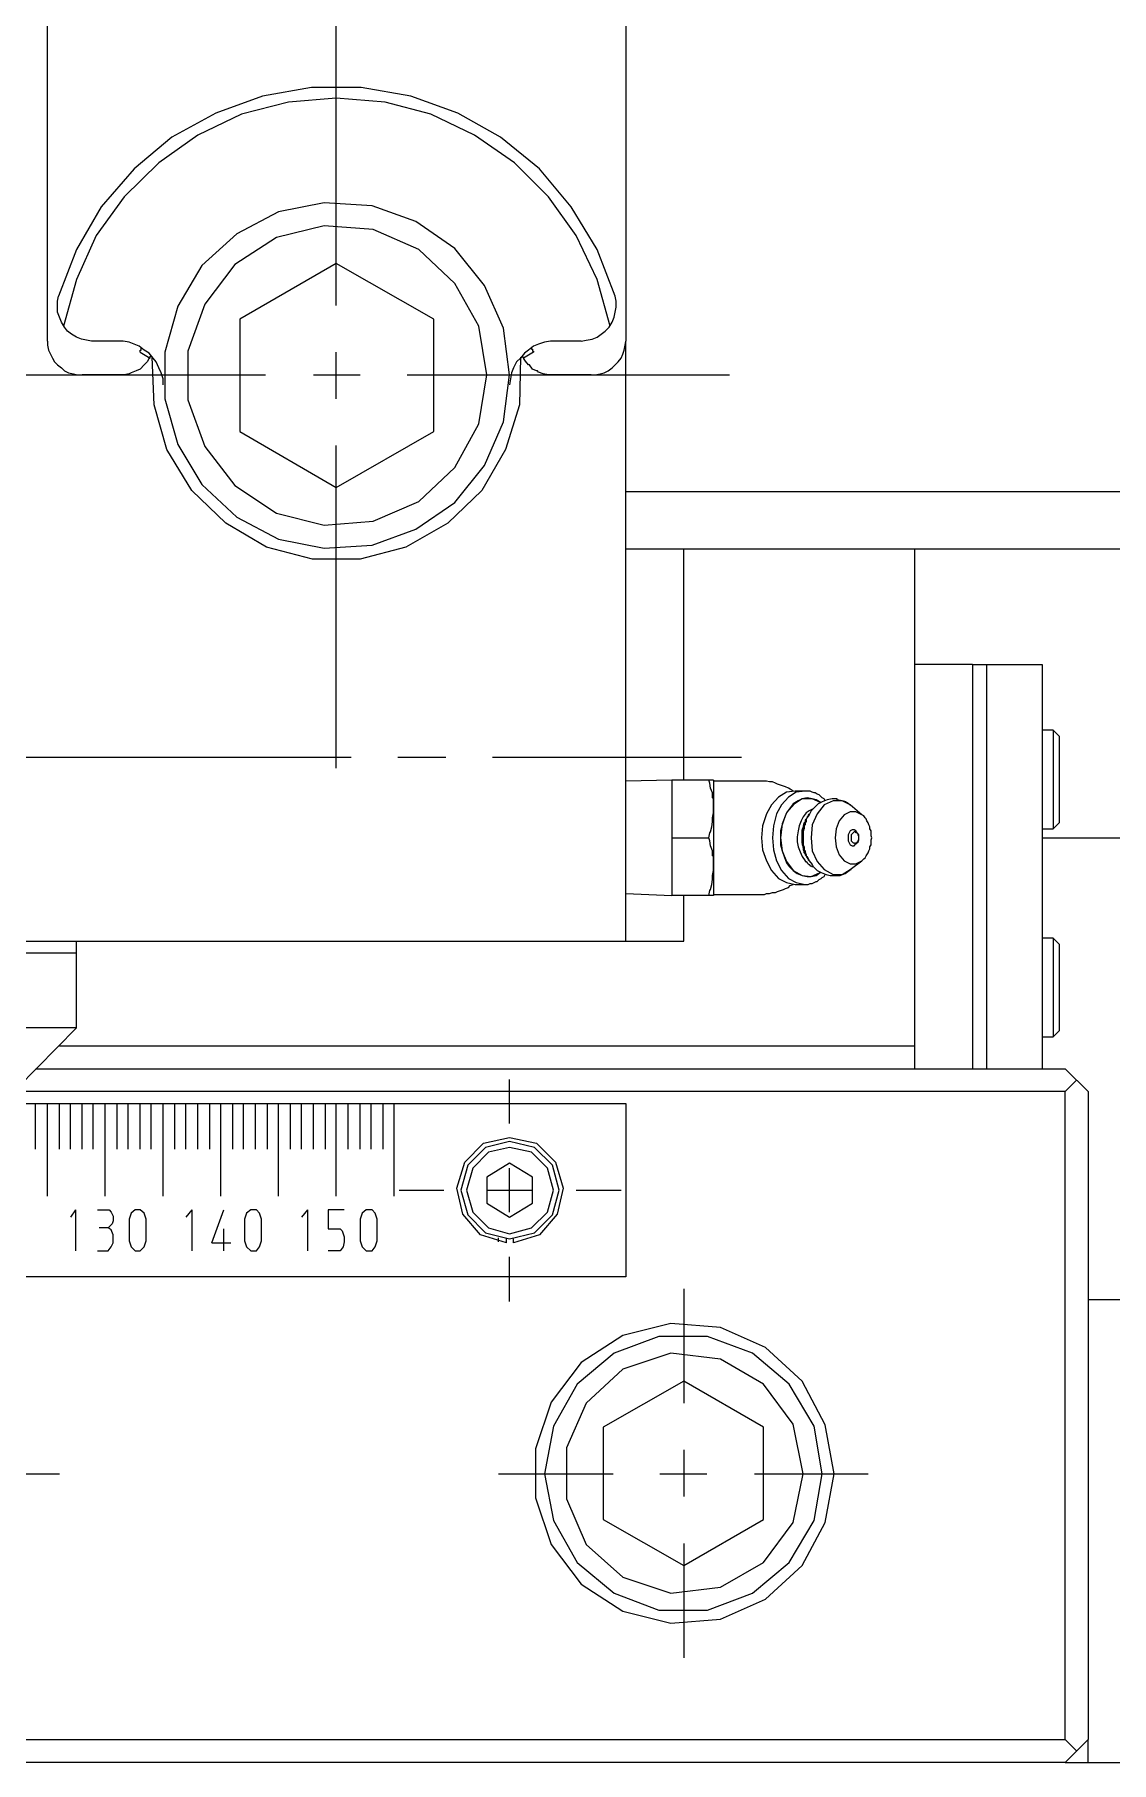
# Model space of a CAD drawing. Header units: millimetres. Extents: x 288 to 8834, y 20 to 9668.
# Drawn here: x 3490.7 to 3583.8, y 8856.8 to 9006.3 of the extents above; entities that cross this region are included whole.
import ezdxf

# ---------------------------------------------------------------- set-up
doc = ezdxf.new("R2010")
doc.units = ezdxf.units.MM
doc.layers.add('Layer1', color=7, linetype='Continuous')

# ---------------------------------------------------------------- blocks, each defined once
blk = doc.blocks.new('BLKF405')
at = {"layer": 'Layer1', "color": 7, "linetype": 'Continuous', "lineweight": 13}
for p, q in [((3545.71, 8892.19), (3541.57, 8890.81)), ((3550.01, 8891.67), (3545.71, 8892.19)), ((3541.57, 8890.81), (3538.39, 8887.88)), ((3553.72, 8889.52), (3550.01, 8891.67)), ((3556.3, 8886.07), (3553.72, 8889.52)), ((3538.39, 8887.88), (3536.67, 8884.01)), ((3557.16, 8881.77), (3556.3, 8886.07)), ((3536.67, 8884.01), (3536.67, 8879.61)), ((3536.67, 8879.61), (3538.39, 8875.65)), ((3553.72, 8874.1), (3556.3, 8877.55)), ((3538.39, 8875.65), (3541.57, 8872.81)), ((3550.01, 8871.95), (3553.72, 8874.1)), ((3541.57, 8872.81), (3545.71, 8871.43)), ((3545.71, 8871.43), (3550.01, 8871.95))]:
    blk.add_line(p, q, dxfattribs=at)
blk = doc.blocks.new('BLKF406')
at = {"layer": 'Layer1', "color": 7, "linetype": 'Continuous', "lineweight": 13}
for p, q in [((3546.83, 8889.77), (3539.85, 8885.81)), ((3539.85, 8885.81), (3539.85, 8877.81)), ((3553.72, 8877.81), (3553.72, 8885.81)), ((3539.85, 8877.81), (3546.83, 8873.84)), ((3546.83, 8873.84), (3553.72, 8877.81))]:
    blk.add_line(p, q, dxfattribs=at)
blk = doc.blocks.new('BLKF407')
at = {"layer": 'Layer1', "color": 7, "linetype": 'Continuous', "lineweight": 13}
for p, q in [((3544.67, 8893.65), (3540.8, 8892.19)), ((3548.89, 8893.65), (3544.67, 8893.65)), ((3552.77, 8892.19), (3548.89, 8893.65)), ((3540.8, 8892.19), (3537.61, 8889.52)), ((3555.95, 8889.52), (3552.77, 8892.19)), ((3537.61, 8889.52), (3535.55, 8885.9)), ((3558.11, 8885.9), (3555.95, 8889.52)), ((3535.55, 8885.9), (3534.77, 8881.77)), ((3558.8, 8881.77), (3558.11, 8885.9)), ((3534.77, 8881.77), (3535.55, 8877.72)), ((3535.55, 8877.72), (3537.61, 8874.1)), ((3555.95, 8874.1), (3558.11, 8877.72)), ((3537.61, 8874.1), (3540.8, 8871.43)), ((3552.77, 8871.43), (3555.95, 8874.1)), ((3540.8, 8871.43), (3544.67, 8869.97)), ((3548.89, 8869.97), (3552.77, 8871.43)), ((3544.67, 8869.97), (3548.89, 8869.97))]:
    blk.add_line(p, q, dxfattribs=at)
blk = doc.blocks.new('BLKF448')
at = {"layer": 'Layer1', "color": 7, "linetype": 'Continuous', "lineweight": 13}
for p, q in [((3559.74, 8939.98), (3558.97, 8939.63)), ((3560.52, 8939.98), (3559.74, 8939.98)), ((3561.21, 8939.63), (3560.52, 8939.98)), ((3558.37, 8938.86), (3557.94, 8937.91)), ((3558.97, 8939.63), (3558.37, 8938.86)), ((3557.94, 8937.91), (3557.85, 8936.79)), ((3557.85, 8936.79), (3557.94, 8935.67)), ((3557.94, 8935.67), (3558.37, 8934.73)), ((3558.37, 8934.73), (3558.97, 8934.04)), ((3558.97, 8934.04), (3559.74, 8933.61)), ((3559.74, 8933.61), (3560.52, 8933.61))]:
    blk.add_line(p, q, dxfattribs=at)
blk = doc.blocks.new('BLKF449')
at = {"layer": 'Layer1', "color": 7, "linetype": 'Continuous', "lineweight": 13}
for p, q in [((3562.59, 8935.24), (3562.67, 8935.33)), ((3562.67, 8935.33), (3562.76, 8935.5)), ((3562.76, 8935.5), (3562.84, 8935.67)), ((3562.84, 8935.67), (3562.93, 8935.85)), ((3562.93, 8936.02), (3563.02, 8936.19)), ((3562.93, 8935.85), (3562.93, 8936.02)), ((3563.02, 8936.45), (3563.02, 8936.62)), ((3563.02, 8936.19), (3563.02, 8936.45)), ((3562.24, 8934.81), (3562.41, 8934.98)), ((3562.41, 8934.98), (3562.5, 8935.07)), ((3562.5, 8935.07), (3562.59, 8935.24))]:
    blk.add_line(p, q, dxfattribs=at)
blk = doc.blocks.new('BLKF450')
at = {"layer": 'Layer1', "color": 7, "linetype": 'Continuous', "lineweight": 13}
for p, q in [((3560.26, 8938.26), (3560, 8937.57)), ((3560.69, 8938.77), (3560.26, 8938.26)), ((3561.21, 8939.03), (3560.69, 8938.77)), ((3561.72, 8939.03), (3561.21, 8939.03)), ((3562.24, 8938.77), (3561.72, 8939.03)), ((3560, 8937.57), (3559.92, 8936.79)), ((3559.92, 8936.79), (3560, 8936.02)), ((3560, 8936.02), (3560.26, 8935.33)), ((3560.26, 8935.33), (3560.69, 8934.81)), ((3560.69, 8934.81), (3561.21, 8934.55)), ((3561.21, 8934.55), (3561.72, 8934.55))]:
    blk.add_line(p, q, dxfattribs=at)
blk = doc.blocks.new('BLKF451')
at = {"layer": 'Layer1', "color": 7, "linetype": 'Continuous', "lineweight": 13}
for p, q in [((3562.5, 8938.52), (3562.41, 8938.69)), ((3562.59, 8938.43), (3562.5, 8938.52)), ((3562.67, 8938.26), (3562.59, 8938.43)), ((3562.76, 8938.08), (3562.67, 8938.26)), ((3562.84, 8937.91), (3562.76, 8938.08)), ((3562.93, 8937.74), (3562.84, 8937.91)), ((3562.93, 8937.57), (3562.93, 8937.74)), ((3563.02, 8937.4), (3562.93, 8937.57)), ((3563.02, 8936.97), (3563.02, 8937.4)), ((3563.1, 8936.79), (3563.02, 8936.97))]:
    blk.add_line(p, q, dxfattribs=at)
blk = doc.blocks.new('BLKF452')
at = {"layer": 'Layer1', "color": 7, "linetype": 'Continuous', "lineweight": 13}
for p, q in [((3557.16, 8937.31), (3557.16, 8936.19)), ((3557.16, 8936.19), (3557.25, 8936.02)), ((3557.25, 8936.02), (3557.25, 8935.76)), ((3557.25, 8935.76), (3557.33, 8935.67)), ((3557.33, 8935.67), (3557.33, 8935.5)), ((3557.33, 8935.5), (3557.33, 8935.42)), ((3557.33, 8935.42), (3557.42, 8935.33)), ((3557.42, 8935.33), (3557.42, 8935.24)), ((3557.42, 8935.24), (3557.5, 8935.16)), ((3557.5, 8935.16), (3557.5, 8935.07)), ((3557.5, 8935.07), (3557.59, 8934.98)), ((3557.59, 8934.98), (3557.59, 8934.9))]:
    blk.add_line(p, q, dxfattribs=at)
blk = doc.blocks.new('BLKF453')
at = {"layer": 'Layer1', "color": 7, "linetype": 'Continuous', "lineweight": 13}
for p, q in [((3557.16, 8937.31), (3557.16, 8936.19)), ((3557.16, 8936.19), (3557.25, 8935.76)), ((3557.25, 8935.76), (3557.42, 8935.33)), ((3557.42, 8935.33), (3557.42, 8935.24)), ((3557.42, 8935.24), (3557.5, 8935.16)), ((3557.5, 8935.16), (3557.68, 8934.81)), ((3557.68, 8934.81), (3557.94, 8934.47)), ((3557.94, 8934.47), (3558.02, 8934.3)), ((3558.02, 8934.3), (3558.37, 8933.95)), ((3558.37, 8933.95), (3558.71, 8933.78)), ((3558.71, 8933.78), (3559.14, 8933.61)), ((3560.78, 8933.69), (3561.12, 8933.95)), ((3559.14, 8933.61), (3559.49, 8933.52)), ((3559.49, 8933.52), (3559.92, 8933.52)), ((3559.92, 8933.52), (3560.35, 8933.52)), ((3560.35, 8933.52), (3560.78, 8933.69))]:
    blk.add_line(p, q, dxfattribs=at)
blk = doc.blocks.new('BLKF454')
at = {"layer": 'Layer1', "color": 7, "linetype": 'Continuous', "lineweight": 13}
for p, q in [((3558.8, 8939.89), (3558.45, 8939.72)), ((3559.23, 8940.07), (3558.8, 8939.89)), ((3559.66, 8940.15), (3559.23, 8940.07)), ((3560.09, 8940.15), (3559.66, 8940.15)), ((3560.09, 8940.07), (3560.09, 8940.15)), ((3560.52, 8939.98), (3560.09, 8940.07)), ((3560.86, 8939.89), (3560.52, 8939.98)), ((3560.86, 8939.81), (3560.86, 8939.89)), ((3560.95, 8939.81), (3560.86, 8939.81)), ((3561.29, 8939.55), (3560.95, 8939.81)), ((3557.42, 8938.26), (3557.25, 8937.83)), ((3557.68, 8938.77), (3557.42, 8938.43)), ((3557.42, 8938.43), (3557.42, 8938.26)), ((3557.85, 8939.12), (3557.68, 8938.77)), ((3558.11, 8939.38), (3557.85, 8939.12)), ((3558.45, 8939.72), (3558.11, 8939.38)), ((3557.25, 8937.83), (3557.25, 8937.65))]:
    blk.add_line(p, q, dxfattribs=at)
blk = doc.blocks.new('BLKF455')
at = {"layer": 'Layer1', "color": 7, "linetype": 'Continuous', "lineweight": 13}
for p, q in [((3561.12, 8937.22), (3561.04, 8937.05)), ((3561.04, 8937.05), (3561.04, 8936.79)), ((3561.04, 8936.79), (3561.04, 8936.53)), ((3561.21, 8937.4), (3561.12, 8937.22)), ((3561.38, 8937.48), (3561.21, 8937.4)), ((3561.55, 8937.48), (3561.38, 8937.48)), ((3561.72, 8937.4), (3561.55, 8937.48)), ((3561.98, 8937.05), (3561.81, 8937.22)), ((3561.98, 8936.79), (3561.98, 8937.05)), ((3561.98, 8936.62), (3561.98, 8936.79)), ((3561.04, 8936.53), (3561.12, 8936.36)), ((3561.12, 8936.36), (3561.21, 8936.19)), ((3561.21, 8936.19), (3561.38, 8936.1)), ((3561.38, 8936.1), (3561.55, 8936.1)), ((3561.55, 8936.1), (3561.72, 8936.28)), ((3561.72, 8936.28), (3561.9, 8936.45)), ((3561.9, 8936.45), (3561.98, 8936.62))]:
    blk.add_line(p, q, dxfattribs=at)
blk = doc.blocks.new('BLKF456')
at = {"layer": 'Layer1', "color": 7, "linetype": 'Continuous', "lineweight": 13}
for p, q in [((3561.72, 8937.22), (3561.72, 8937.31)), ((3561.81, 8937.22), (3561.72, 8937.22)), ((3561.9, 8937.14), (3561.81, 8937.22)), ((3561.9, 8937.05), (3561.9, 8937.14)), ((3561.98, 8936.97), (3561.9, 8937.05)), ((3561.98, 8936.79), (3561.98, 8936.97))]:
    blk.add_line(p, q, dxfattribs=at)
blk = doc.blocks.new('BLKF457')
at = {"layer": 'Layer1', "color": 7, "linetype": 'Continuous', "lineweight": 13}
for p, q in [((3561.64, 8936.28), (3561.72, 8936.36)), ((3561.72, 8936.36), (3561.81, 8936.36)), ((3561.81, 8936.36), (3561.81, 8936.45)), ((3561.81, 8936.45), (3561.9, 8936.45)), ((3561.9, 8936.53), (3561.98, 8936.62)), ((3561.9, 8936.45), (3561.9, 8936.53)), ((3561.98, 8936.62), (3561.98, 8936.71))]:
    blk.add_line(p, q, dxfattribs=at)
blk = doc.blocks.new('BLKF458')
at = {"layer": 'Layer1', "color": 7, "linetype": 'Continuous', "lineweight": 13}
for p, q in [((3561.38, 8937.14), (3561.29, 8937.05)), ((3561.29, 8937.05), (3561.29, 8936.97)), ((3561.29, 8936.97), (3561.29, 8936.79)), ((3561.29, 8936.79), (3561.29, 8936.71)), ((3561.47, 8937.22), (3561.38, 8937.14)), ((3561.55, 8937.31), (3561.47, 8937.22)), ((3561.64, 8937.31), (3561.55, 8937.31)), ((3561.29, 8936.71), (3561.29, 8936.53)), ((3561.29, 8936.53), (3561.38, 8936.45)), ((3561.38, 8936.45), (3561.47, 8936.36)), ((3561.47, 8936.36), (3561.55, 8936.36))]:
    blk.add_line(p, q, dxfattribs=at)
blk = doc.blocks.new('BLKF459')
at = {"layer": 'Layer1', "color": 7, "linetype": 'Continuous', "lineweight": 13}
for p, q in [((3557.42, 8938.34), (3557.33, 8938.34)), ((3557.33, 8938.34), (3557.33, 8938.26)), ((3557.33, 8938.26), (3557.33, 8938.17)), ((3557.5, 8938.52), (3557.42, 8938.43)), ((3557.42, 8938.43), (3557.42, 8938.34)), ((3557.25, 8937.91), (3557.16, 8937.83)), ((3557.16, 8937.83), (3557.16, 8937.74)), ((3557.33, 8938.17), (3557.25, 8938.08)), ((3557.25, 8938.08), (3557.25, 8938)), ((3557.25, 8938), (3557.25, 8937.91))]:
    blk.add_line(p, q, dxfattribs=at)
blk = doc.blocks.new('BLKF460')
at = {"layer": 'Layer1', "color": 7, "linetype": 'Continuous', "lineweight": 13}
for p, q in [((3557.5, 8938.52), (3557.42, 8938.43)), ((3557.42, 8938.43), (3557.42, 8938.34)), ((3557.42, 8938.34), (3557.42, 8938.17)), ((3557.59, 8938.69), (3557.5, 8938.6)), ((3557.5, 8938.6), (3557.5, 8938.52)), ((3557.68, 8938.77), (3557.59, 8938.77)), ((3557.59, 8938.77), (3557.59, 8938.69)), ((3557.68, 8938.86), (3557.68, 8938.77)), ((3557.25, 8937.57), (3557.16, 8937.48)), ((3557.16, 8937.48), (3557.16, 8937.4)), ((3557.33, 8937.91), (3557.25, 8937.83)), ((3557.25, 8937.83), (3557.25, 8937.74)), ((3557.25, 8937.74), (3557.25, 8937.65)), ((3557.25, 8937.65), (3557.25, 8937.57)), ((3557.42, 8938.17), (3557.33, 8938.08)), ((3557.33, 8938.08), (3557.33, 8938)), ((3557.33, 8938), (3557.33, 8937.91))]:
    blk.add_line(p, q, dxfattribs=at)
blk = doc.blocks.new('BLKF461')
at = {"layer": 'Layer1', "color": 7, "linetype": 'Continuous', "lineweight": 13}
for p, q in [((3557.16, 8937.57), (3557.07, 8937.57)), ((3557.07, 8937.57), (3557.07, 8936.19)), ((3557.16, 8937.65), (3557.16, 8937.57)), ((3557.07, 8936.19), (3557.16, 8936.02)), ((3557.16, 8936.02), (3557.16, 8935.85)), ((3557.16, 8935.85), (3557.16, 8935.76)), ((3557.16, 8935.76), (3557.25, 8935.59)), ((3557.25, 8935.59), (3557.25, 8935.5)), ((3557.25, 8935.5), (3557.33, 8935.5)), ((3557.33, 8935.5), (3557.33, 8935.42)), ((3557.33, 8935.42), (3557.33, 8935.33)), ((3557.33, 8935.33), (3557.42, 8935.24)), ((3557.42, 8935.24), (3557.42, 8935.16)), ((3557.42, 8935.16), (3557.5, 8935.16))]:
    blk.add_line(p, q, dxfattribs=at)
blk = doc.blocks.new('BLKF462')
at = {"layer": 'Layer1', "color": 7, "linetype": 'Continuous', "lineweight": 13}
for p, q in [((3556.99, 8938.26), (3556.82, 8937.83)), ((3557.16, 8938.6), (3556.99, 8938.26)), ((3557.42, 8938.95), (3557.16, 8938.6)), ((3557.68, 8939.12), (3557.42, 8938.95)), ((3558.02, 8939.29), (3557.68, 8939.12)), ((3556.73, 8937.4), (3556.64, 8936.88)), ((3556.64, 8936.88), (3556.64, 8936.45)), ((3556.82, 8937.83), (3556.73, 8937.4)), ((3556.64, 8936.45), (3556.73, 8936.02)), ((3556.73, 8936.02), (3556.9, 8935.59)), ((3556.9, 8935.59), (3557.07, 8935.16)), ((3557.07, 8935.16), (3557.33, 8934.81)), ((3557.33, 8934.81), (3557.33, 8934.73)), ((3557.33, 8934.73), (3557.42, 8934.73)), ((3557.42, 8934.73), (3557.5, 8934.64)), ((3557.5, 8934.64), (3557.59, 8934.55)), ((3557.59, 8934.55), (3557.68, 8934.47)), ((3557.68, 8934.47), (3557.76, 8934.38)), ((3557.76, 8934.38), (3557.85, 8934.38)), ((3557.85, 8934.38), (3557.94, 8934.3))]:
    blk.add_line(p, q, dxfattribs=at)
blk = doc.blocks.new('BLKF463')
at = {"layer": 'Layer1', "color": 7, "linetype": 'Continuous', "lineweight": 13}
for p, q in [((3557.33, 8938.17), (3557.5, 8938.52)), ((3557.16, 8937.65), (3557.25, 8938.08)), ((3557.25, 8938.08), (3557.33, 8938.17))]:
    blk.add_line(p, q, dxfattribs=at)
blk = doc.blocks.new('BLKF464')
at = {"layer": 'Layer1', "color": 7, "linetype": 'Continuous', "lineweight": 13}
for p, q in [((3557.07, 8937.31), (3557.07, 8937.48)), ((3557.07, 8936.88), (3557.07, 8937.31)), ((3557.07, 8936.45), (3557.07, 8936.88)), ((3557.07, 8936.36), (3557.07, 8936.45)), ((3557.16, 8936.02), (3557.07, 8936.36)), ((3557.25, 8935.59), (3557.16, 8936.02)), ((3557.25, 8935.5), (3557.25, 8935.59)), ((3557.33, 8935.42), (3557.25, 8935.5)), ((3557.5, 8935.07), (3557.33, 8935.42))]:
    blk.add_line(p, q, dxfattribs=at)
blk = doc.blocks.new('BLKF465')
at = {"layer": 'Layer1', "color": 7, "linetype": 'Continuous', "lineweight": 13}
for p, q in [((3557.07, 8940.15), (3556.39, 8939.72)), ((3557.94, 8940.15), (3557.07, 8940.15)), ((3558.71, 8939.81), (3557.94, 8940.15)), ((3555.7, 8938.95), (3555.35, 8938)), ((3556.39, 8939.72), (3555.7, 8938.95)), ((3555.35, 8938), (3555.18, 8936.79)), ((3555.18, 8936.79), (3555.35, 8935.67)), ((3555.35, 8935.67), (3555.7, 8934.73)), ((3555.7, 8934.73), (3556.3, 8933.95)), ((3556.3, 8933.95), (3557.07, 8933.52)), ((3557.07, 8933.52), (3557.85, 8933.43))]:
    blk.add_line(p, q, dxfattribs=at)
blk = doc.blocks.new('BLKF466')
at = {"layer": 'Layer1', "color": 7, "linetype": 'Continuous', "lineweight": 13}
for p, q in [((3555.01, 8940.32), (3554.4, 8939.63)), ((3555.7, 8940.75), (3555.01, 8940.32)), ((3556.47, 8940.84), (3555.7, 8940.75)), ((3553.97, 8938.86), (3553.63, 8937.83)), ((3554.4, 8939.63), (3553.97, 8938.86)), ((3553.63, 8937.83), (3553.54, 8936.79)), ((3553.54, 8936.79), (3553.63, 8935.76)), ((3553.63, 8935.76), (3553.97, 8934.81)), ((3553.97, 8934.81), (3554.4, 8933.95)), ((3554.4, 8933.95), (3555.01, 8933.26)), ((3555.01, 8933.26), (3555.7, 8932.92))]:
    blk.add_line(p, q, dxfattribs=at)
blk = doc.blocks.new('BLKF467')
at = {"layer": 'Layer1', "color": 7, "linetype": 'Continuous', "lineweight": 13}
for p, q in [((3555.87, 8940.32), (3555.27, 8939.63)), ((3556.56, 8940.75), (3555.87, 8940.32)), ((3557.33, 8940.84), (3556.56, 8940.75)), ((3557.5, 8940.84), (3557.33, 8940.84)), ((3557.59, 8940.84), (3557.5, 8940.84)), ((3557.76, 8940.84), (3557.59, 8940.84)), ((3557.94, 8940.75), (3557.76, 8940.84)), ((3558.11, 8940.67), (3557.94, 8940.75)), ((3558.19, 8940.67), (3558.11, 8940.67)), ((3558.37, 8940.58), (3558.19, 8940.67)), ((3558.54, 8940.5), (3558.37, 8940.58)), ((3558.62, 8940.41), (3558.54, 8940.5)), ((3558.8, 8940.24), (3558.62, 8940.41)), ((3558.97, 8940.15), (3558.8, 8940.24)), ((3559.05, 8939.98), (3558.97, 8940.15)), ((3554.84, 8938.86), (3554.58, 8937.83)), ((3555.27, 8939.63), (3554.84, 8938.86)), ((3554.58, 8937.83), (3554.49, 8936.79)), ((3554.49, 8936.79), (3554.58, 8935.76)), ((3554.58, 8935.76), (3554.84, 8934.81)), ((3554.84, 8934.81), (3555.27, 8933.95)), ((3555.27, 8933.95), (3555.87, 8933.26)), ((3555.87, 8933.26), (3556.56, 8932.92))]:
    blk.add_line(p, q, dxfattribs=at)
blk = doc.blocks.new('BLKF468')
at = {"layer": 'Layer1', "color": 7, "linetype": 'Continuous', "lineweight": 13}
for p, q in [((3557.33, 8932.75), (3557.59, 8932.75)), ((3557.59, 8932.75), (3557.76, 8932.83)), ((3557.76, 8932.83), (3557.94, 8932.83)), ((3557.94, 8932.83), (3558.11, 8932.92)), ((3558.11, 8932.92), (3558.28, 8933)), ((3558.28, 8933), (3558.37, 8933)), ((3558.37, 8933), (3558.54, 8933.18)), ((3558.54, 8933.18), (3558.71, 8933.26)), ((3558.71, 8933.26), (3558.8, 8933.35)), ((3558.8, 8933.35), (3558.97, 8933.43))]:
    blk.add_line(p, q, dxfattribs=at)
blk = doc.blocks.new('BLKF469')
at = {"layer": 'Layer1', "color": 7, "linetype": 'Continuous', "lineweight": 13}
for p, q in [((3556.73, 8939.98), (3556.3, 8939.72)), ((3557.07, 8940.15), (3556.73, 8939.98)), ((3557.5, 8940.24), (3557.07, 8940.15)), ((3557.94, 8940.15), (3557.5, 8940.24)), ((3558.28, 8940.07), (3557.94, 8940.15)), ((3558.71, 8939.81), (3558.28, 8940.07)), ((3555.52, 8938.43), (3555.35, 8937.91)), ((3555.7, 8938.95), (3555.52, 8938.43)), ((3556.04, 8939.38), (3555.7, 8938.95)), ((3556.3, 8939.72), (3556.04, 8939.38)), ((3555.35, 8937.91), (3555.18, 8937.4)), ((3555.18, 8937.4), (3555.18, 8936.79)), ((3555.18, 8936.79), (3555.18, 8936.19)), ((3555.18, 8936.19), (3555.35, 8935.67)), ((3555.35, 8935.67), (3555.52, 8935.16)), ((3555.52, 8935.16), (3555.7, 8934.64)), ((3555.7, 8934.64), (3555.95, 8934.3)), ((3555.95, 8934.3), (3556.3, 8933.95)), ((3556.3, 8933.95), (3556.64, 8933.69)), ((3556.64, 8933.69), (3557.07, 8933.52)), ((3557.07, 8933.52), (3557.5, 8933.43)), ((3557.5, 8933.43), (3557.85, 8933.43)), ((3557.85, 8933.43), (3558.28, 8933.52))]:
    blk.add_line(p, q, dxfattribs=at)
blk = doc.blocks.new('BLKF470')
at = {"layer": 'Layer1', "color": 7, "linetype": 'Continuous', "lineweight": 13}
for p, q in [((3549.15, 8936.1), (3549.07, 8936.53)), ((3549.32, 8935.67), (3549.15, 8936.1)), ((3549.32, 8935.24), (3549.32, 8935.67)), ((3549.41, 8935.16), (3549.32, 8935.24)), ((3549.41, 8934.3), (3549.41, 8935.16))]:
    blk.add_line(p, q, dxfattribs=at)
blk = doc.blocks.new('BLKF471')
at = {"layer": 'Layer1', "color": 7, "linetype": 'Continuous', "lineweight": 13}
for p, q in [((3549.32, 8933.52), (3549.41, 8933.95)), ((3549.07, 8932.23), (3549.15, 8932.32)), ((3549.15, 8932.32), (3549.24, 8932.75)), ((3549.24, 8932.75), (3549.32, 8933.18)), ((3549.32, 8933.18), (3549.32, 8933.52)), ((3548.98, 8931.8), (3549.07, 8932.23))]:
    blk.add_line(p, q, dxfattribs=at)
blk = doc.blocks.new('BLKF472')
at = {"layer": 'Layer1', "color": 7, "linetype": 'Continuous', "lineweight": 13}
for p, q in [((3549.15, 8941.1), (3549.07, 8941.53)), ((3549.32, 8940.67), (3549.15, 8941.1)), ((3549.32, 8940.24), (3549.32, 8940.67)), ((3549.41, 8940.15), (3549.32, 8940.24)), ((3549.41, 8939.81), (3549.41, 8940.15)), ((3549.41, 8939.38), (3549.41, 8939.81)), ((3549.32, 8938.52), (3549.41, 8938.95)), ((3549.32, 8938.17), (3549.32, 8938.52)), ((3549.41, 8939.29), (3549.41, 8939.38)), ((3549.41, 8938.95), (3549.41, 8939.29)), ((3548.98, 8936.79), (3549.07, 8937.22)), ((3549.07, 8937.22), (3549.15, 8937.31)), ((3549.15, 8937.31), (3549.24, 8937.74)), ((3549.24, 8937.74), (3549.32, 8938.17))]:
    blk.add_line(p, q, dxfattribs=at)
blk = doc.blocks.new('BLKF473')
at = {"layer": 'Layer1', "color": 7, "linetype": 'Continuous', "lineweight": 13}
for p, q in [((3553.97, 8941.7), (3553.8, 8941.7)), ((3554.23, 8941.62), (3553.97, 8941.7)), ((3554.49, 8941.62), (3554.23, 8941.62)), ((3554.75, 8941.53), (3554.49, 8941.62)), ((3554.92, 8941.44), (3554.75, 8941.53)), ((3555.18, 8941.36), (3554.92, 8941.44)), ((3555.44, 8941.27), (3555.18, 8941.36)), ((3555.61, 8941.19), (3555.44, 8941.27)), ((3555.87, 8941.1), (3555.61, 8941.19)), ((3556.04, 8941.01), (3555.87, 8941.1)), ((3556.3, 8940.84), (3556.04, 8941.01))]:
    blk.add_line(p, q, dxfattribs=at)
blk = doc.blocks.new('BLKF474')
at = {"layer": 'Layer1', "color": 7, "linetype": 'Continuous', "lineweight": 13}
for p, q in [((3555.18, 8932.23), (3555.44, 8932.32)), ((3555.44, 8932.32), (3555.61, 8932.4)), ((3555.61, 8932.4), (3555.87, 8932.49)), ((3555.87, 8932.49), (3556.04, 8932.66)), ((3553.54, 8931.88), (3553.8, 8931.88)), ((3553.8, 8931.88), (3553.97, 8931.97)), ((3553.97, 8931.97), (3554.23, 8931.97)), ((3554.23, 8931.97), (3554.49, 8932.06)), ((3554.49, 8932.06), (3554.75, 8932.06)), ((3554.75, 8932.06), (3554.92, 8932.14)), ((3554.92, 8932.14), (3555.18, 8932.23))]:
    blk.add_line(p, q, dxfattribs=at)
blk = doc.blocks.new('BLKF487')
at = {"layer": 'Layer1', "color": 7, "linetype": 'Continuous', "lineweight": 13}
for p, q in [((3515.74, 8989.75), (3511.61, 8988.72)), ((3519.96, 8989.41), (3515.74, 8989.75)), ((3523.92, 8987.69), (3519.96, 8989.41)), ((3511.61, 8988.72), (3507.99, 8986.39)), ((3527.02, 8984.76), (3523.92, 8987.69)), ((3507.99, 8986.39), (3505.41, 8982.95)), ((3529.09, 8981.06), (3527.02, 8984.76)), ((3505.41, 8982.95), (3503.94, 8978.9)), ((3529.78, 8976.84), (3529.09, 8981.06)), ((3503.94, 8978.9), (3503.94, 8974.68)), ((3503.94, 8974.68), (3505.41, 8970.64)), ((3527.02, 8968.83), (3529.09, 8972.62)), ((3505.41, 8970.64), (3507.99, 8967.28)), ((3523.92, 8965.9), (3527.02, 8968.83)), ((3507.99, 8967.28), (3511.61, 8964.87)), ((3519.96, 8964.18), (3523.92, 8965.9)), ((3511.61, 8964.87), (3515.74, 8963.83)), ((3515.74, 8963.83), (3519.96, 8964.18))]:
    blk.add_line(p, q, dxfattribs=at)
blk = doc.blocks.new('BLKF488')
at = {"layer": 'Layer1', "color": 7, "linetype": 'Continuous', "lineweight": 13}
for p, q in [((3516.77, 8986.48), (3508.42, 8981.66)), ((3508.42, 8981.66), (3508.42, 8971.93)), ((3525.21, 8971.93), (3525.21, 8981.66)), ((3508.42, 8971.93), (3516.77, 8967.11)), ((3516.77, 8967.11), (3525.21, 8971.93))]:
    blk.add_line(p, q, dxfattribs=at)
blk = doc.blocks.new('BLKF489')
at = {"layer": 'Layer1', "color": 7, "linetype": 'Continuous', "lineweight": 13}
for p, q in [((3511.78, 8990.96), (3508.16, 8989.06)), ((3515.74, 8991.73), (3511.78, 8990.96)), ((3519.87, 8991.48), (3515.74, 8991.73)), ((3523.66, 8990.1), (3519.87, 8991.48)), ((3527.02, 8987.77), (3523.66, 8990.1)), ((3508.16, 8989.06), (3505.15, 8986.31)), ((3529.6, 8984.59), (3527.02, 8987.77)), ((3505.15, 8986.31), (3503.08, 8982.78)), ((3531.24, 8980.88), (3529.6, 8984.59)), ((3503.08, 8982.78), (3501.96, 8978.82)), ((3531.76, 8976.84), (3531.24, 8980.88)), ((3501.96, 8978.82), (3501.96, 8974.77)), ((3501.96, 8974.77), (3503.08, 8970.81)), ((3529.6, 8969), (3531.24, 8972.79)), ((3503.08, 8970.81), (3505.15, 8967.36)), ((3527.02, 8965.81), (3529.6, 8969)), ((3505.15, 8967.36), (3508.16, 8964.52)), ((3523.66, 8963.49), (3527.02, 8965.81)), ((3508.16, 8964.52), (3511.78, 8962.63)), ((3511.78, 8962.63), (3515.74, 8961.85)), ((3519.87, 8962.11), (3523.66, 8963.49)), ((3515.74, 8961.85), (3519.87, 8962.11))]:
    blk.add_line(p, q, dxfattribs=at)
blk = doc.blocks.new('BLKF490')
at = {"layer": 'Layer1', "color": 7, "linetype": 'Continuous', "lineweight": 13}
for p, q in [((3531.76, 8910.01), (3529.95, 8909.58)), ((3533.65, 8909.58), (3531.76, 8910.01)), ((3529.95, 8909.58), (3528.57, 8908.2)), ((3535.03, 8908.2), (3533.65, 8909.58)), ((3528.57, 8908.2), (3528.05, 8906.31)), ((3535.55, 8906.31), (3535.03, 8908.2)), ((3528.05, 8906.31), (3528.57, 8904.41)), ((3528.57, 8904.41), (3529.95, 8903.04)), ((3533.65, 8903.04), (3535.03, 8904.41)), ((3529.95, 8903.04), (3531.76, 8902.52)), ((3531.76, 8902.52), (3533.65, 8903.04))]:
    blk.add_line(p, q, dxfattribs=at)
blk = doc.blocks.new('BLKF491')
at = {"layer": 'Layer1', "color": 7, "linetype": 'Continuous', "lineweight": 13}
for p, q in [((3529.69, 8910.01), (3528.14, 8908.46)), ((3531.76, 8910.53), (3529.69, 8910.01)), ((3533.91, 8910.01), (3531.76, 8910.53)), ((3535.46, 8908.46), (3533.91, 8910.01)), ((3528.14, 8908.46), (3527.54, 8906.31)), ((3536.06, 8906.31), (3535.46, 8908.46)), ((3527.54, 8906.31), (3528.14, 8904.16)), ((3528.14, 8904.16), (3529.69, 8902.61)), ((3533.91, 8902.61), (3535.46, 8904.16)), ((3529.69, 8902.61), (3531.76, 8902.09)), ((3531.76, 8902.09), (3533.91, 8902.61))]:
    blk.add_line(p, q, dxfattribs=at)
blk = doc.blocks.new('BLKF559')
at = {"layer": 'Layer1', "color": 7, "linetype": 'Continuous', "lineweight": 13}
for p, q in [((3514.62, 9001.72), (3510.4, 9000.95)), ((3518.93, 9001.72), (3514.62, 9001.72)), ((3523.23, 9000.95), (3518.93, 9001.72)), ((3510.4, 9000.95), (3506.35, 8999.48)), ((3527.28, 8999.48), (3523.23, 9000.95)), ((3506.35, 8999.48), (3502.56, 8997.42)), ((3530.98, 8997.42), (3527.28, 8999.48)), ((3502.56, 8997.42), (3499.29, 8994.66)), ((3534.34, 8994.66), (3530.98, 8997.42)), ((3499.29, 8994.66), (3496.45, 8991.39)), ((3537.1, 8991.39), (3534.34, 8994.66)), ((3496.45, 8991.39), (3494.3, 8987.69)), ((3539.33, 8987.69), (3537.1, 8991.39)), ((3540.88, 8983.64), (3539.33, 8987.69))]:
    blk.add_line(p, q, dxfattribs=at)
blk = doc.blocks.new('BLKF560')
at = {"layer": 'Layer1', "color": 7, "linetype": 'Continuous', "lineweight": 13}
for p, q in [((3512.64, 9000.43), (3508.59, 8999.4)), ((3516.77, 9000.78), (3512.64, 9000.43)), ((3520.99, 9000.43), (3516.77, 9000.78)), ((3524.95, 8999.4), (3520.99, 9000.43)), ((3508.59, 8999.4), (3504.8, 8997.59)), ((3528.74, 8997.59), (3524.95, 8999.4)), ((3504.8, 8997.59), (3501.44, 8995.18)), ((3532.19, 8995.18), (3528.74, 8997.59)), ((3501.44, 8995.18), (3498.43, 8992.25)), ((3535.12, 8992.25), (3532.19, 8995.18)), ((3498.43, 8992.25), (3496.02, 8988.89)), ((3537.53, 8988.89), (3535.12, 8992.25)), ((3496.02, 8988.89), (3494.3, 8985.1)), ((3539.33, 8985.1), (3537.53, 8988.89)), ((3540.45, 8981.06), (3539.33, 8985.1))]:
    blk.add_line(p, q, dxfattribs=at)
blk = doc.blocks.new('BLKF561')
at = {"layer": 'Layer1', "color": 7, "linetype": 'Continuous', "lineweight": 13}
for p, q in [((3498.86, 8979.68), (3498.34, 8979.76)), ((3499.29, 8979.51), (3498.86, 8979.68)), ((3499.72, 8979.33), (3499.29, 8979.51)), ((3500.15, 8978.99), (3499.72, 8979.33)), ((3500.58, 8978.73), (3500.15, 8978.99)), ((3500.93, 8978.3), (3500.58, 8978.73)), ((3501.19, 8977.96), (3500.93, 8978.3)), ((3501.44, 8977.44), (3501.19, 8977.96)), ((3501.62, 8977.01), (3501.44, 8977.44)), ((3501.79, 8976.49), (3501.62, 8977.01)), ((3501.79, 8975.98), (3501.79, 8976.49))]:
    blk.add_line(p, q, dxfattribs=at)
blk = doc.blocks.new('BLKF562')
at = {"layer": 'Layer1', "color": 7, "linetype": 'Continuous', "lineweight": 13}
for p, q in [((3533.05, 8978.73), (3532.7, 8978.3)), ((3533.39, 8978.99), (3533.05, 8978.73)), ((3533.82, 8979.33), (3533.39, 8978.99)), ((3534.25, 8979.51), (3533.82, 8979.33)), ((3534.77, 8979.68), (3534.25, 8979.51)), ((3535.29, 8979.76), (3534.77, 8979.68)), ((3535.8, 8979.76), (3535.29, 8979.76)), ((3532.1, 8977.44), (3531.93, 8977.01)), ((3532.36, 8977.96), (3532.1, 8977.44)), ((3532.7, 8978.3), (3532.36, 8977.96)), ((3531.93, 8977.01), (3531.84, 8976.49))]:
    blk.add_line(p, q, dxfattribs=at)
blk = doc.blocks.new('BLKF563')
at = {"layer": 'Layer1', "color": 7, "linetype": 'Continuous', "lineweight": 13}
for p, q in [((3540.97, 8982.69), (3540.97, 8983.21)), ((3540.63, 8981.4), (3540.8, 8981.83)), ((3540.8, 8981.83), (3540.88, 8982.26)), ((3540.88, 8982.26), (3540.97, 8982.69)), ((3539.33, 8980.11), (3539.68, 8980.37)), ((3539.68, 8980.37), (3540.02, 8980.63)), ((3540.02, 8980.63), (3540.37, 8980.97)), ((3540.37, 8980.97), (3540.63, 8981.4)), ((3537.96, 8979.76), (3538.39, 8979.85)), ((3538.39, 8979.85), (3538.9, 8979.94)), ((3538.9, 8979.94), (3539.33, 8980.11))]:
    blk.add_line(p, q, dxfattribs=at)
blk = doc.blocks.new('BLKF564')
at = {"layer": 'Layer1', "color": 7, "linetype": 'Continuous', "lineweight": 13}
for p, q in [((3492.66, 8982.69), (3492.66, 8983.21)), ((3492.66, 8982.26), (3492.66, 8982.69)), ((3492.83, 8981.83), (3492.66, 8982.26)), ((3493.01, 8981.4), (3492.83, 8981.83)), ((3493.26, 8980.97), (3493.01, 8981.4)), ((3493.52, 8980.63), (3493.26, 8980.97)), ((3493.87, 8980.37), (3493.52, 8980.63)), ((3494.3, 8980.11), (3493.87, 8980.37)), ((3494.73, 8979.94), (3494.3, 8980.11)), ((3495.16, 8979.85), (3494.73, 8979.94)), ((3495.59, 8979.76), (3495.16, 8979.85))]:
    blk.add_line(p, q, dxfattribs=at)
blk = doc.blocks.new('BLKF565')
at = {"layer": 'Layer1', "color": 7, "linetype": 'Continuous', "lineweight": 13}
for p, q in [((3532.7, 8978.39), (3532.62, 8974.25)), ((3502.13, 8970.38), (3501.01, 8974.25)), ((3532.62, 8974.25), (3531.41, 8970.38)), ((3504.29, 8966.85), (3502.13, 8970.38)), ((3531.41, 8970.38), (3529.35, 8966.85)), ((3507.21, 8964.01), (3504.29, 8966.85)), ((3529.35, 8966.85), (3526.42, 8964.01)), ((3510.74, 8961.94), (3507.21, 8964.01)), ((3526.42, 8964.01), (3522.8, 8961.94)), ((3514.71, 8960.91), (3510.74, 8961.94)), ((3518.84, 8960.91), (3514.71, 8960.91)), ((3522.8, 8961.94), (3518.84, 8960.91))]:
    blk.add_line(p, q, dxfattribs=at)
blk = doc.blocks.new('BLKF611')
at = {"layer": 'Layer1', "color": 7, "linetype": 'Continuous', "lineweight": 13}
for p, q in [((3499.81, 8978.82), (3499.81, 8978.99)), ((3499.81, 8978.99), (3499.89, 8978.99)), ((3499.89, 8978.99), (3499.89, 8979.16))]:
    blk.add_line(p, q, dxfattribs=at)
blk = doc.blocks.new('BLKF612')
at = {"layer": 'Layer1', "color": 7, "linetype": 'Continuous', "lineweight": 13}
for p, q in [((3533.65, 8979.16), (3533.65, 8979.08)), ((3533.65, 8979.08), (3533.74, 8979.08)), ((3533.74, 8979.08), (3533.74, 8978.9)), ((3533.74, 8978.9), (3533.82, 8978.9)), ((3533.82, 8978.9), (3533.82, 8978.82))]:
    blk.add_line(p, q, dxfattribs=at)
blk = doc.blocks.new('BLKF613')
at = {"layer": 'Layer1', "color": 7, "linetype": 'Continuous', "lineweight": 13}
for p, q in [((3533.39, 8977.7), (3533.13, 8978.04)), ((3533.48, 8977.7), (3533.39, 8977.7)), ((3533.74, 8977.35), (3533.48, 8977.7)), ((3534.08, 8977.18), (3533.74, 8977.35)), ((3534.17, 8977.18), (3534.08, 8977.18)), ((3534.25, 8977.09), (3534.17, 8977.18)), ((3534.68, 8976.92), (3534.25, 8977.09)), ((3535.12, 8976.84), (3534.68, 8976.92)), ((3535.55, 8976.84), (3535.12, 8976.84))]:
    blk.add_line(p, q, dxfattribs=at)
blk = doc.blocks.new('BLKF614')
at = {"layer": 'Layer1', "color": 7, "linetype": 'Continuous', "lineweight": 13}
for p, q in [((3499.81, 8978.82), (3500.67, 8978.3)), ((3499.46, 8977.18), (3499.03, 8977.01)), ((3499.81, 8977.35), (3499.46, 8977.18)), ((3500.15, 8977.7), (3499.81, 8977.35)), ((3500.41, 8977.96), (3500.15, 8977.7)), ((3500.58, 8978.3), (3500.41, 8977.96)), ((3500.67, 8978.3), (3500.58, 8978.3)), ((3498.43, 8976.84), (3498, 8976.84)), ((3498.86, 8976.92), (3498.43, 8976.84)), ((3499.03, 8977.01), (3498.86, 8976.92))]:
    blk.add_line(p, q, dxfattribs=at)
blk = doc.blocks.new('BLKF618')
at = {"layer": 'Layer1', "color": 7, "linetype": 'Continuous', "lineweight": 13}
for p, q in [((3491.8, 8979.76), (3491.8, 8979.42)), ((3491.8, 8979.42), (3491.89, 8978.99)), ((3491.89, 8978.99), (3492.06, 8978.64)), ((3492.06, 8978.64), (3492.23, 8978.3)), ((3492.23, 8978.3), (3492.4, 8977.96)), ((3492.4, 8977.96), (3492.66, 8977.7)), ((3492.66, 8977.7), (3493.01, 8977.44)), ((3493.01, 8977.44), (3493.26, 8977.18)), ((3493.26, 8977.18), (3493.61, 8977.01)), ((3493.61, 8977.01), (3494.04, 8976.92)), ((3494.04, 8976.92), (3494.38, 8976.84))]:
    blk.add_line(p, q, dxfattribs=at)
blk = doc.blocks.new('BLKF619')
at = {"layer": 'Layer1', "color": 7, "linetype": 'Continuous', "lineweight": 13}
for p, q in [((3541.4, 8978.3), (3541.57, 8978.64)), ((3541.57, 8978.64), (3541.66, 8978.99)), ((3541.66, 8978.99), (3541.75, 8979.42)), ((3539.94, 8977.01), (3540.28, 8977.18)), ((3540.28, 8977.18), (3540.63, 8977.44)), ((3540.63, 8977.44), (3540.88, 8977.7)), ((3540.88, 8977.7), (3541.14, 8977.96)), ((3541.14, 8977.96), (3541.4, 8978.3)), ((3538.82, 8976.84), (3539.16, 8976.84)), ((3539.16, 8976.84), (3539.59, 8976.92)), ((3539.59, 8976.92), (3539.94, 8977.01))]:
    blk.add_line(p, q, dxfattribs=at)
blk = doc.blocks.new('BLKF663')
at = {"layer": 'Layer1', "color": 7, "linetype": 'Continuous', "lineweight": 13}
for p, q in [((3527.88, 8908.72), (3529.52, 8910.36)), ((3529.52, 8910.36), (3531.76, 8910.87)), ((3531.76, 8910.87), (3534.08, 8910.36)), ((3534.08, 8910.36), (3535.72, 8908.72)), ((3527.19, 8906.48), (3527.88, 8908.72)), ((3535.72, 8908.72), (3536.41, 8906.48)), ((3527.71, 8904.24), (3527.19, 8906.48)), ((3536.41, 8906.48), (3535.89, 8904.24)), ((3529.26, 8902.43), (3527.71, 8904.24)), ((3535.89, 8904.24), (3534.34, 8902.43)), ((3531.5, 8901.74), (3529.26, 8902.43))]:
    blk.add_line(p, q, dxfattribs=at)
blk = doc.blocks.new('BLKF681')
at = {"layer": 'Layer1', "color": 7, "linetype": 'Continuous', "lineweight": 13}
for p, q in [((3541.57, 8893.74), (3537.96, 8891.41)), ((3545.71, 8894.77), (3541.57, 8893.74)), ((3550.01, 8894.42), (3545.71, 8894.77)), ((3553.89, 8892.7), (3550.01, 8894.42)), ((3557.07, 8889.77), (3553.89, 8892.7)), ((3537.96, 8891.41), (3535.37, 8887.97)), ((3559.05, 8885.99), (3557.07, 8889.77)), ((3535.37, 8887.97), (3534, 8883.92)), ((3559.83, 8881.77), (3559.05, 8885.99)), ((3534, 8883.92), (3534, 8879.7)), ((3534, 8879.7), (3535.37, 8875.65)), ((3557.07, 8873.84), (3559.05, 8877.55)), ((3535.37, 8875.65), (3537.96, 8872.21)), ((3553.89, 8870.92), (3557.07, 8873.84)), ((3537.96, 8872.21), (3541.57, 8869.88)), ((3541.57, 8869.88), (3545.71, 8868.85)), ((3550.01, 8869.19), (3553.89, 8870.92)), ((3545.71, 8868.85), (3550.01, 8869.19))]:
    blk.add_line(p, q, dxfattribs=at)
blk = doc.blocks.new('BLKF713')
at = {"layer": 'Layer1', "color": 7, "linetype": 'Continuous', "lineweight": 13}
for p, q in [((3496.11, 8904.59), (3497.14, 8904.59)), ((3497.14, 8904.59), (3497.31, 8904.41)), ((3497.31, 8904.41), (3497.48, 8904.07)), ((3497.48, 8904.07), (3497.48, 8903.64)), ((3497.4, 8903.38), (3497.05, 8903.04)), ((3497.48, 8903.64), (3497.4, 8903.38))]:
    blk.add_line(p, q, dxfattribs=at)
blk = doc.blocks.new('BLKF714')
at = {"layer": 'Layer1', "color": 7, "linetype": 'Continuous', "lineweight": 13}
for p, q in [((3497.48, 8902.43), (3497.31, 8902.86)), ((3497.48, 8901.74), (3497.48, 8902.43)), ((3496.11, 8901.06), (3497.05, 8901.06)), ((3497.05, 8901.06), (3497.31, 8901.4)), ((3497.31, 8901.4), (3497.48, 8901.74))]:
    blk.add_line(p, q, dxfattribs=at)
blk = doc.blocks.new('BLKF715')
at = {"layer": 'Layer1', "color": 7, "linetype": 'Continuous', "lineweight": 13}
for p, q in [((3499.03, 8904.33), (3498.86, 8903.81)), ((3499.38, 8904.59), (3499.03, 8904.33)), ((3499.81, 8904.59), (3499.38, 8904.59)), ((3500.32, 8903.81), (3500.15, 8904.33)), ((3498.86, 8903.81), (3498.86, 8901.92)), ((3500.32, 8901.92), (3500.32, 8903.81)), ((3498.86, 8901.92), (3499.03, 8901.4)), ((3499.03, 8901.4), (3499.38, 8901.06)), ((3499.38, 8901.06), (3499.81, 8901.06)), ((3499.81, 8901.06), (3500.15, 8901.4)), ((3500.15, 8901.4), (3500.32, 8901.92))]:
    blk.add_line(p, q, dxfattribs=at)
blk = doc.blocks.new('BLKF716')
at = {"layer": 'Layer1', "color": 7, "linetype": 'Continuous', "lineweight": 13}
for p, q in [((3509.02, 8904.33), (3508.85, 8903.81)), ((3509.37, 8904.59), (3509.02, 8904.33)), ((3509.88, 8904.59), (3509.37, 8904.59)), ((3510.31, 8903.81), (3510.14, 8904.33)), ((3508.85, 8903.81), (3508.85, 8901.92)), ((3510.31, 8901.92), (3510.31, 8903.81)), ((3508.85, 8901.92), (3509.02, 8901.4)), ((3509.02, 8901.4), (3509.37, 8901.06)), ((3509.37, 8901.06), (3509.88, 8901.06)), ((3509.88, 8901.06), (3510.14, 8901.4)), ((3510.14, 8901.4), (3510.31, 8901.92))]:
    blk.add_line(p, q, dxfattribs=at)
blk = doc.blocks.new('BLKF723')
at = {"layer": 'Layer1', "color": 7, "linetype": 'Continuous', "lineweight": 13}
for p, q in [((3517.46, 8904.59), (3516.08, 8904.59)), ((3516.08, 8904.59), (3516.08, 8902.95)), ((3516.08, 8902.95), (3517.12, 8902.95)), ((3517.12, 8902.95), (3517.29, 8902.78)), ((3517.29, 8902.78), (3517.46, 8902.26)), ((3517.38, 8901.4), (3517.12, 8901.06)), ((3517.46, 8901.83), (3517.38, 8901.4)), ((3517.46, 8902.26), (3517.46, 8901.83))]:
    blk.add_line(p, q, dxfattribs=at)
blk = doc.blocks.new('BLKF724')
at = {"layer": 'Layer1', "color": 7, "linetype": 'Continuous', "lineweight": 13}
for p, q in [((3519.01, 8904.33), (3518.84, 8903.81)), ((3519.36, 8904.59), (3519.01, 8904.33)), ((3519.87, 8904.59), (3519.36, 8904.59)), ((3520.3, 8903.81), (3520.13, 8904.33)), ((3518.84, 8903.81), (3518.84, 8901.92)), ((3520.3, 8901.92), (3520.3, 8903.81)), ((3518.84, 8901.92), (3519.01, 8901.4)), ((3519.01, 8901.4), (3519.36, 8901.06)), ((3519.36, 8901.06), (3519.87, 8901.06)), ((3519.87, 8901.06), (3520.13, 8901.4)), ((3520.13, 8901.4), (3520.3, 8901.92))]:
    blk.add_line(p, q, dxfattribs=at)
blk = doc.blocks.new('BLKF026')
at = {"layer": 'Layer1', "color": 7, "linetype": 'Continuous', "lineweight": 13}
for p, q in [((3491.8, 8979.76), (3491.8, 9133.82)), ((3541.83, 9133.82), (3541.83, 8979.76)), ((3516.77, 8982.86), (3516.77, 9010.77)), ((3494.3, 8987.69), (3492.75, 8983.64)), ((3525.21, 8981.66), (3516.77, 8986.48)), ((3494.3, 8985.1), (3493.18, 8981.06)), ((3492.66, 8983.21), (3492.75, 8983.64)), ((3540.97, 8983.21), (3540.88, 8983.64)), ((3497.83, 8979.76), (3495.59, 8979.76)), ((3498.34, 8979.76), (3497.83, 8979.76)), ((3499.89, 8979.16), (3499.98, 8979.16)), ((3516.77, 8974.77), (3516.77, 8978.82)), ((3533.82, 8978.82), (3532.96, 8978.3)), ((3537.96, 8979.76), (3535.8, 8979.76)), ((3541.75, 8979.42), (3541.83, 8979.76)), ((3541.83, 8927.84), (3541.83, 8979.76)), ((3500.67, 8978.3), (3500.67, 8978.47)), ((3500.67, 8978.47), (3500.76, 8978.47)), ((3500.76, 8978.47), (3500.76, 8978.56)), ((3501.01, 8974.25), (3500.84, 8978.39)), ((3532.88, 8978.56), (3532.88, 8978.39)), ((3532.88, 8978.39), (3532.96, 8978.39)), ((3532.96, 8978.39), (3532.96, 8978.3)), ((3533.13, 8978.04), (3532.96, 8978.3)), ((3464.93, 8976.84), (3493.78, 8976.84)), ((3482.76, 8976.84), (3510.66, 8976.84)), ((3490.77, 8976.84), (3510.66, 8976.84)), ((3494.38, 8976.84), (3494.81, 8976.84)), ((3498, 8976.84), (3494.81, 8976.84)), ((3514.79, 8976.84), (3518.84, 8976.84)), ((3514.79, 8976.84), (3518.84, 8976.84)), ((3522.89, 8976.84), (3542.78, 8976.84)), ((3522.89, 8976.84), (3550.79, 8976.84)), ((3529.09, 8972.62), (3529.78, 8976.84)), ((3531.24, 8972.79), (3531.76, 8976.84)), ((3531.84, 8976.49), (3531.76, 8975.98)), ((3538.82, 8976.84), (3535.55, 8976.84)), ((3516.77, 8942.82), (3516.77, 8970.72)), ((3541.83, 8966.76), (3635.78, 8966.76)), ((3635.78, 8961.77), (3541.83, 8961.77)), ((3546.83, 8941.79), (3546.83, 8961.77)), ((3566.8, 8916.81), (3566.8, 8961.77)), ((3571.8, 8951.78), (3566.8, 8951.78)), ((3571.8, 8951.78), (3571.8, 8916.81)), ((3571.8, 8951.78), (3577.83, 8951.78)), ((3573.01, 8951.78), (3573.01, 8916.81)), ((3577.83, 8951.78), (3577.83, 8916.81)), ((3578.77, 8946.09), (3577.83, 8946.09)), ((3578.77, 8946.09), (3578.77, 8937.57)), ((3579.29, 8945.58), (3578.77, 8946.09)), ((3579.29, 8945.58), (3579.29, 8938.08)), ((3477.42, 8943.77), (3518.06, 8943.77)), ((3522.11, 8943.77), (3526.25, 8943.77)), ((3530.29, 8943.77), (3551.82, 8943.77)), ((3545.79, 8941.79), (3541.83, 8941.7)), ((3545.79, 8941.79), (3545.79, 8931.8)), ((3549.41, 8941.79), (3545.79, 8941.79)), ((3549.07, 8941.53), (3548.98, 8941.79)), ((3549.41, 8941.79), (3549.41, 8931.8)), ((3553.54, 8941.7), (3549.41, 8941.7)), ((3553.8, 8941.7), (3553.54, 8941.7)), ((3557.33, 8940.84), (3556.47, 8940.84)), ((3557.68, 8938.86), (3557.5, 8938.52)), ((3557.5, 8938.52), (3557.59, 8938.69)), ((3562.24, 8938.77), (3561.21, 8939.63)), ((3562.41, 8938.69), (3562.24, 8938.77)), ((3545.79, 8936.79), (3548.98, 8936.79)), ((3549.07, 8936.53), (3548.98, 8936.79)), ((3557.07, 8937.48), (3557.16, 8937.65)), ((3557.16, 8937.74), (3557.16, 8937.65)), ((3557.25, 8937.65), (3557.16, 8937.31)), ((3557.16, 8937.4), (3557.16, 8937.31)), ((3561.72, 8937.31), (3561.64, 8937.31)), ((3561.81, 8937.22), (3561.72, 8937.4)), ((3561.98, 8936.71), (3561.98, 8936.79)), ((3563.02, 8936.62), (3563.1, 8936.79)), ((3577.83, 8937.57), (3578.77, 8937.57)), ((3577.83, 8936.79), (3591.78, 8936.79)), ((3578.77, 8937.57), (3579.29, 8938.08)), ((3561.55, 8936.36), (3561.64, 8936.28)), ((3549.41, 8933.95), (3549.41, 8934.3)), ((3557.5, 8935.16), (3557.5, 8935.07)), ((3557.5, 8935.07), (3557.68, 8934.81)), ((3557.59, 8934.9), (3557.68, 8934.81)), ((3557.85, 8933.43), (3558.62, 8933.78)), ((3557.94, 8934.3), (3558.02, 8934.3)), ((3558.28, 8933.52), (3558.62, 8933.78)), ((3560.52, 8933.61), (3561.21, 8934.04)), ((3561.12, 8933.95), (3561.29, 8934.04)), ((3561.21, 8934.04), (3562.24, 8934.81)), ((3561.72, 8934.55), (3562.24, 8934.81)), ((3555.7, 8932.92), (3556.47, 8932.75)), ((3556.04, 8932.66), (3556.3, 8932.75)), ((3556.47, 8932.75), (3557.33, 8932.75)), ((3556.56, 8932.92), (3557.33, 8932.75)), ((3558.97, 8933.43), (3559.05, 8933.61)), ((3541.83, 8931.97), (3545.79, 8931.8)), ((3549.41, 8931.8), (3545.79, 8931.8)), ((3546.83, 8927.84), (3546.83, 8931.8)), ((3549.41, 8931.88), (3553.54, 8931.88)), ((3426.78, 8927.84), (3546.83, 8927.84)), ((3494.3, 8920.35), (3494.3, 8927.84)), ((3578.77, 8928.1), (3577.83, 8928.1)), ((3579.29, 8927.58), (3578.77, 8928.1)), ((3578.77, 8928.1), (3578.77, 8919.57)), ((3494.3, 8926.8), (3479.31, 8926.8)), ((3579.29, 8927.58), (3579.29, 8920.09)), ((3494.3, 8920.35), (3479.31, 8920.35)), ((3494.3, 8920.35), (3479.31, 8920.35)), ((3486.8, 8912.77), (3494.3, 8920.35)), ((3577.83, 8919.57), (3578.77, 8919.57)), ((3578.77, 8919.57), (3579.29, 8920.09)), ((3492.83, 8918.8), (3566.8, 8918.8)), ((3490.77, 8916.81), (3579.81, 8916.81)), ((3531.76, 8912.08), (3531.76, 8915.87)), ((3581.79, 8914.83), (3579.81, 8916.81)), ((3579.81, 8914.83), (3488.79, 8914.83)), ((3579.81, 8914.83), (3580.76, 8915.78)), ((3579.81, 8858.77), (3579.81, 8914.83)), ((3581.79, 8914.83), (3581.79, 8858.77)), ((3487.84, 8913.8), (3541.83, 8913.8)), ((3490.77, 8909.84), (3490.77, 8913.8)), ((3491.8, 8905.79), (3491.8, 8913.8)), ((3492.83, 8909.84), (3492.83, 8913.8)), ((3493.78, 8909.84), (3493.78, 8913.8)), ((3494.81, 8909.84), (3494.81, 8913.8)), ((3495.76, 8909.84), (3495.76, 8913.8)), ((3496.79, 8905.79), (3496.79, 8913.8)), ((3497.83, 8909.84), (3497.83, 8913.8)), ((3498.77, 8909.84), (3498.77, 8913.8)), ((3499.81, 8909.84), (3499.81, 8913.8)), ((3500.76, 8909.84), (3500.76, 8913.8)), ((3501.79, 8905.79), (3501.79, 8913.8)), ((3502.82, 8909.84), (3502.82, 8913.8)), ((3503.77, 8909.84), (3503.77, 8913.8)), ((3504.8, 8909.84), (3504.8, 8913.8)), ((3505.84, 8909.84), (3505.84, 8913.8)), ((3506.78, 8905.79), (3506.78, 8913.8)), ((3507.82, 8909.84), (3507.82, 8913.8)), ((3508.76, 8909.84), (3508.76, 8913.8)), ((3509.8, 8909.84), (3509.8, 8913.8)), ((3510.83, 8909.84), (3510.83, 8913.8)), ((3511.78, 8905.79), (3511.78, 8913.8)), ((3512.81, 8909.84), (3512.81, 8913.8)), ((3513.76, 8909.84), (3513.76, 8913.8)), ((3514.79, 8909.84), (3514.79, 8913.8)), ((3515.83, 8909.84), (3515.83, 8913.8)), ((3516.77, 8905.79), (3516.77, 8913.8)), ((3517.81, 8909.84), (3517.81, 8913.8)), ((3518.84, 8909.84), (3518.84, 8913.8)), ((3519.79, 8909.84), (3519.79, 8913.8)), ((3520.82, 8909.84), (3520.82, 8913.8)), ((3521.77, 8905.79), (3521.77, 8913.8)), ((3541.83, 8913.8), (3541.83, 8898.82)), ((3531.76, 8908.63), (3529.78, 8907.43)), ((3533.74, 8907.43), (3531.76, 8908.63)), ((3529.78, 8907.43), (3529.78, 8905.19)), ((3531.76, 8904.41), (3531.76, 8908.2)), ((3533.74, 8905.19), (3533.74, 8907.43)), ((3522.2, 8906.31), (3526.07, 8906.31)), ((3529.86, 8906.31), (3533.74, 8906.31)), ((3535.03, 8904.41), (3535.55, 8906.31)), ((3535.46, 8904.16), (3536.06, 8906.31)), ((3537.53, 8906.31), (3541.4, 8906.31)), ((3494.21, 8904.59), (3493.78, 8903.98)), ((3494.21, 8904.59), (3494.21, 8901.06)), ((3500.15, 8904.33), (3499.81, 8904.59)), ((3504.29, 8904.59), (3503.77, 8903.98)), ((3504.29, 8904.59), (3504.29, 8901.06)), ((3506.01, 8901.74), (3507.04, 8904.59)), ((3510.14, 8904.33), (3509.88, 8904.59)), ((3514.28, 8904.59), (3513.76, 8903.98)), ((3514.28, 8904.59), (3514.28, 8901.06)), ((3520.13, 8904.33), (3519.87, 8904.59)), ((3529.78, 8905.19), (3531.76, 8903.98)), ((3531.76, 8903.98), (3533.74, 8905.19)), ((3497.05, 8903.04), (3496.28, 8903.04)), ((3497.31, 8902.86), (3497.05, 8903.04)), ((3507.04, 8901.06), (3507.04, 8902.95)), ((3534.34, 8902.43), (3532.1, 8901.74)), ((3506.01, 8901.74), (3507.64, 8901.74)), ((3517.12, 8901.06), (3516.08, 8901.06)), ((3530.81, 8901.83), (3530.81, 8902.18)), ((3531.5, 8901.74), (3531.5, 8902.09)), ((3532.1, 8901.74), (3532.1, 8902.09)), ((3531.76, 8896.66), (3531.76, 8900.54)), ((3541.83, 8898.82), (3391.82, 8898.82)), ((3546.83, 8897.78), (3546.83, 8887.88)), ((3581.79, 8896.84), (3606.76, 8896.84)), ((3553.72, 8885.81), (3546.83, 8889.77)), ((3546.83, 8883.83), (3546.83, 8879.79)), ((3482.93, 8881.77), (3492.83, 8881.77)), ((3530.81, 8881.77), (3540.71, 8881.77)), ((3544.76, 8881.77), (3548.81, 8881.77)), ((3552.94, 8881.77), (3562.76, 8881.77)), ((3556.3, 8877.55), (3557.16, 8881.77)), ((3558.11, 8877.72), (3558.8, 8881.77)), ((3559.05, 8877.55), (3559.83, 8881.77)), ((3546.83, 8875.74), (3546.83, 8865.84)), ((3188.76, 8858.77), (3579.81, 8858.77)), ((3580.76, 8857.83), (3579.81, 8858.77)), ((3581.79, 8858.77), (3579.81, 8856.79)), ((3581.79, 8856.79), (3581.79, 8858.77)), ((3579.81, 8856.79), (3190.83, 8856.79)), ((3579.81, 8856.79), (3765.3, 8856.79))]:
    blk.add_line(p, q, dxfattribs=at)
for name in ['BLKF559', 'BLKF560', 'BLKF489', 'BLKF487', 'BLKF488', 'BLKF564', 'BLKF563', 'BLKF618', 'BLKF614', 'BLKF561', 'BLKF611', 'BLKF562', 'BLKF612', 'BLKF619', 'BLKF565', 'BLKF613', 'BLKF472', 'BLKF473', 'BLKF466', 'BLKF467', 'BLKF469', 'BLKF465', 'BLKF454', 'BLKF448', 'BLKF462', 'BLKF460', 'BLKF459', 'BLKF463', 'BLKF450', 'BLKF451', 'BLKF461', 'BLKF464', 'BLKF452', 'BLKF453', 'BLKF455', 'BLKF458', 'BLKF456', 'BLKF470', 'BLKF457', 'BLKF449', 'BLKF471', 'BLKF474', 'BLKF468', 'BLKF663', 'BLKF491', 'BLKF490', 'BLKF713', 'BLKF715', 'BLKF716', 'BLKF723', 'BLKF724', 'BLKF714', 'BLKF681', 'BLKF407', 'BLKF405', 'BLKF406']:
    blk.add_blockref(name, (0, 0), dxfattribs=at)

msp = doc.modelspace()

# ---------------------------------------------------------------- block references
at = {"layer": 'Layer1', "color": 7, "linetype": 'Continuous', "lineweight": 13}
msp.add_blockref('BLKF026', (0, 0), dxfattribs=at)

doc.saveas('drawing.dxf')
